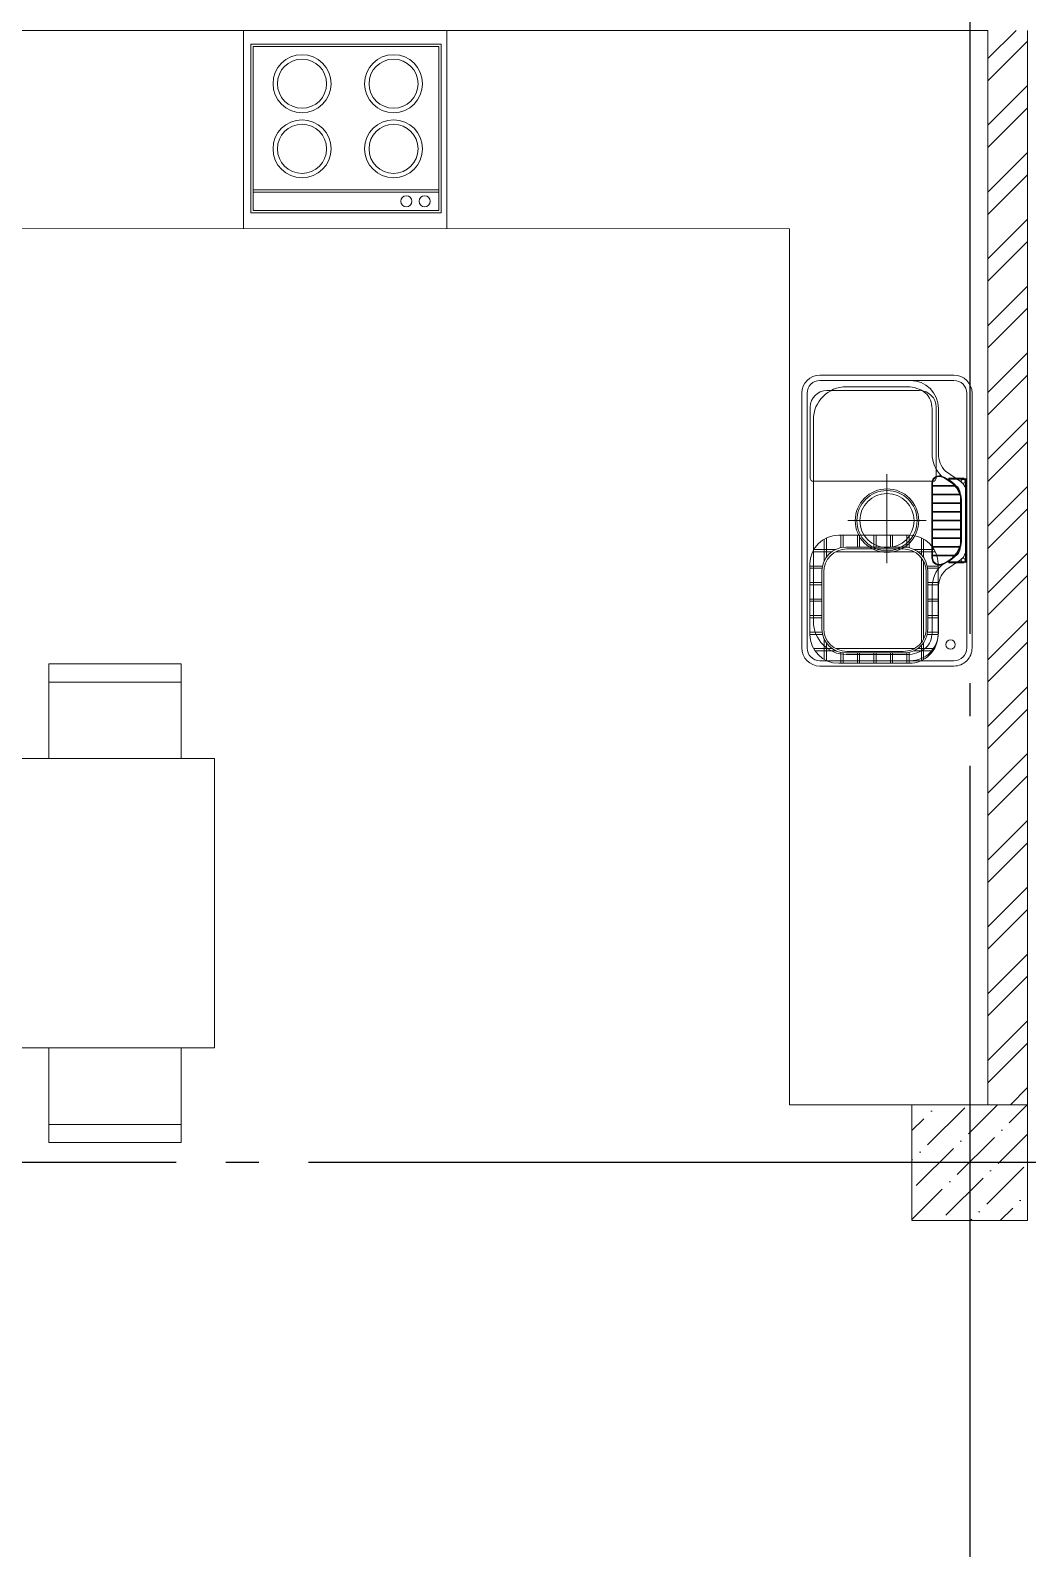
# Model space of a CAD drawing. Header units: millimetres. Extents: x 53645 to 137188, y 78097 to 135533.
# Drawn here: x 114836 to 117852, y 127054 to 131646 of the extents above; entities that cross this region are included whole.
import ezdxf

# ---------------------------------------------------------------- set-up
doc = ezdxf.new("R2010")
doc.units = ezdxf.units.MM
doc.linetypes.add('CONTI', pattern=[0])
doc.linetypes.add('GOST2.303 5', pattern=[24, 20, -1.5, 1, -1.5])
doc.layers.add('axis_dim', color=40, linetype='CONTI')
doc.layers.add('furniture', color=36, linetype='Continuous', lineweight=0)
doc.layers.add('Wall2', color=5, linetype='Continuous', lineweight=5)

# ---------------------------------------------------------------- blocks, each defined once
blk = doc.blocks.new('5566ry')
at = {"linetype": 'ByBlock', "lineweight": 9, "ltscale": 100}
h = blk.add_hatch(dxfattribs=at)
h.set_pattern_fill('ANSI36', color=0, scale=20, angle=0.1731020596280691, style=0)
h.set_pattern_definition([(45.17310205962806, (-320375.4296827945, 1443038.455312585), (33.30275391175018, 123.5796998171359), [158.7499999999999, -31.74999999999999, 0, -31.74999999999999])])
h.paths.add_polyline_path([(-320376.6381613091, 1443388.453487055), (-320026.6381613091, 1443388.453487055), (-320026.6381613091, 1443038.453487055), (-320376.6381613091, 1443038.453487055)])
at = {"color": 0, "linetype": 'ByBlock', "ltscale": 100}
blk.add_lwpolyline([(-320376.6381613091, 1443038.453487055), (-320026.6381613091, 1443038.453487055), (-320026.6381613091, 1443388.453487055), (-320376.6381613091, 1443388.453487055)], close=True, dxfattribs=at)

msp = doc.modelspace()

# ---------------------------------------------------------------- linework, layer by layer
at = {"layer": 'axis_dim', "linetype": 'GOST2.303 5', "lineweight": 25, "ltscale": 100}
for points in [[(117677.3086085216, 131821.3805435291), (117677.3086085216, 128221.3805435291)], [(117677.3086085216, 128221.3805435291), (113177.3086085216, 128221.3805435291)], [(123427.3115312023, 128221.3805435291), (117677.3086085216, 128221.3805435291)], [(117677.3086085216, 128221.3805435291), (117677.3086085216, 122821.3805435291)]]:
    msp.add_lwpolyline(points, dxfattribs=at)
at = {"layer": 'furniture'}
for p, q in [((115502.7026609945, 131604.7376601333), (115502.7026609945, 131094.7376601333)), ((115502.7026609945, 131604.7376601333), (116078.7026609945, 131604.7376601333)), ((115509.7026609945, 131597.7376601333), (115509.7026609945, 131101.7376601333)), ((115509.7026609945, 131597.7376601333), (116071.7026609945, 131597.7376601333)), ((116071.7026609945, 131597.7376601333), (116071.7026609945, 131101.7376601333)), ((116078.7026609945, 131604.7376601333), (116078.7026609945, 131094.7376601333)), ((115509.7026609945, 131164.0112601332), (116071.7026609945, 131164.0112601332)), ((115509.7026609945, 131157.0112601332), (116071.7026609945, 131157.0112601332)), ((115502.7026609945, 131094.7376601333), (116078.7026609945, 131094.7376601333)), ((115509.7026609945, 131101.7376601333), (116071.7026609945, 131101.7376601333)), ((117629.3397217192, 130603.4329068172), (117224.3397217192, 130603.4329064493)), ((117497.3397217332, 130587.4329066971), (117224.3397217332, 130587.4329064493)), ((117629.3397217332, 130587.4329068172), (117224.3397217332, 130587.4329064493)), ((117169.3397217686, 130548.4329063995), (117169.3397218477, 130461.0496734865)), ((117185.3397217686, 130548.4329064139), (117185.3397218477, 130461.049673501)), ((117185.3397217686, 130548.4329064139), (117185.3397218477, 130461.049673501)), ((117244.7740225712, 130556.7767269365), (117525.6923101446, 130556.7767271917)), ((117488.3397217509, 130568.4329066892), (117304.3397217509, 130568.432906522)), ((117668.3397218319, 130478.8978428482), (117668.3397217686, 130548.4329068526)), ((117684.3397218319, 130478.8978428627), (117684.3397217686, 130548.432906867)), ((117194.7740228115, 130292.3049352286), (117194.7740226168, 130506.7767268909)), ((117563.3397219343, 130366.386303579), (117563.3397218105, 130502.4329067571)), ((117575.6923101902, 130506.7767272368), (117575.6923103849, 130292.3049355746)), ((117582.3397219343, 130366.3863035962), (117582.3397218105, 130502.4329067744)), ((117668.3397223888, 129865.8161397651), (117668.3397218319, 130478.8978428482)), ((117684.3397223888, 129865.8161397795), (117684.3397218319, 130478.8978428627)), ((117169.3397218477, 130461.0496734865), (117169.3397223888, 129865.816139312)), ((117185.3397218477, 130461.049673501), (117185.3397223888, 129865.8161393265)), ((117185.3397218477, 130461.049673501), (117185.3397223888, 129865.8161393265)), ((117204.3397218412, 130468.4329064312), (117204.3397218477, 130461.0496735187)), ((117204.3397218477, 130461.0496735187), (117204.3397223888, 129865.8161393437)), ((117426.8397221187, 130163.4329066333), (117426.8397219902, 130304.3743599207)), ((117587.5033813952, 130298.6501666154), (117583.4633813961, 130298.6501666121)), ((117587.5033813952, 130298.6501666154), (117583.4633813961, 130298.6501666121)), ((117587.3267744877, 130296.6301666154), (117583.5761527777, 130296.6301666121)), ((117587.3267744877, 130296.6301666154), (117583.5761527777, 130296.6301666121)), ((117639.9726086514, 130265.0875430401), (117592.2127721938, 130298.1790715121)), ((117652.3828592211, 130279.6038822043), (117604.3892051134, 130312.8574167462)), ((117565.6923103942, 130282.3049355657), (117204.7740228208, 130282.3049352379)), ((117562.7847823998, 130273.4146821727), (117562.7847825991, 130054.2156510135)), ((117562.7847823998, 130273.4146821727), (117562.7847825991, 130054.2156510135)), ((117564.8047823994, 130273.4557472621), (117564.8047825996, 130054.1745859282)), ((117564.8047823994, 130273.4557472621), (117564.8047825996, 130054.1745859282)), ((117633.2743805027, 130269.8651666572), (117564.8047824031, 130269.8651665952)), ((117634.8901072763, 130267.8451666585), (117564.804782405, 130267.8451665952)), ((117660.7547823837, 130291.5801666822), (117614.2947823838, 130291.5801666403)), ((117614.2947823838, 130291.5801666403), (117614.2947823866, 130288.55016664)), ((117660.7547823837, 130291.5801666822), (117614.2947823838, 130291.5801666403)), ((117614.2947823838, 130291.5801666403), (117614.2947823866, 130288.55016664)), ((117614.2947823866, 130288.55016664), (117660.7547823865, 130288.5501666824)), ((117614.2947823866, 130288.55016664), (117660.7547823865, 130288.5501666824)), ((117664.7947823903, 130284.5101666861), (117664.7947826091, 130043.1201666859)), ((117664.7947823903, 130284.5101666861), (117664.7947826091, 130043.1201666859)), ((117667.8247826094, 130043.1201666887), (117667.8247823896, 130284.5101666889)), ((117667.8247826094, 130043.1201666887), (117667.8247823896, 130284.5101666889)), ((117647.5041559203, 130243.6051666704), (117564.8047824273, 130243.605166595)), ((117648.1027539851, 130241.5851666709), (117564.8047824292, 130241.585166595)), ((117650.6547824512, 130217.345166673), (117564.8047824515, 130217.3451665952)), ((117650.654782453, 130215.325166673), (117564.8047824534, 130215.3251665952)), ((117649.3397221895, 130085.557798516), (117649.339722048, 130240.8658719664)), ((117650.6547825573, 130099.7737107086), (117650.6547824418, 130227.8566226377)), ((117650.6547825573, 130099.7737107086), (117650.6547824418, 130227.8566226377)), ((117652.6747825578, 130099.6801666748), (117652.6747824414, 130227.9501666748)), ((117652.6747825578, 130099.6801666748), (117652.6747824414, 130227.9501666748)), ((117668.3397221895, 130085.5577985333), (117668.339722048, 130240.8658719841)), ((117308.6001708456, 130163.4329065257), (117545.079273391, 130163.4329067404)), ((117426.8397221187, 130163.4329066333), (117426.8397222361, 130034.3743599207)), ((117650.6547824744, 130191.0851666727), (117564.8047824748, 130191.085166595)), ((117650.6547824763, 130189.0651666732), (117564.8047824767, 130189.065166595)), ((117650.6547824986, 130164.825166673), (117564.804782499, 130164.8251665952)), ((117650.6547825005, 130162.8051666729), (117564.8047825009, 130162.8051665952)), ((117494.3549604904, 130119.4315120634), (117281.1749604907, 130119.4315118697)), ((117287.2999605252, 130081.5166794411), (117287.2999604907, 130119.4315118753)), ((117293.9649605243, 130082.6124386043), (117293.9649604907, 130119.4315118813)), ((117337.2999605233, 130083.0965119209), (117337.2999604907, 130119.4315119209)), ((117343.9649605233, 130083.096511927), (117343.9649604907, 130119.431511927)), ((117387.2999605233, 130083.0965119661), (117387.2999604907, 130119.4315119661)), ((117393.9649605233, 130083.0965119722), (117393.9649604907, 130119.4315119721)), ((117437.2999605233, 130083.0965120117), (117437.2999604907, 130119.4315120117)), ((117443.9649605233, 130083.0965120178), (117443.9649604907, 130119.4315120178)), ((117487.2999605242, 130082.5317974557), (117487.2999604907, 130119.4315120569)), ((117493.9649605252, 130081.3717408069), (117493.9649604907, 130119.4315120629)), ((117650.6547825238, 130137.5551666729), (117564.8047825232, 130137.5551665952)), ((117650.6547825247, 130135.5351666729), (117564.8047825251, 130135.5351665952)), ((117650.6547825471, 130111.2951666727), (117564.8047825474, 130111.2951665949)), ((117260.0977357723, 130069.4315118506), (117202.301644389, 130069.4315117984)), ((117271.3322353954, 130076.0965118609), (117205.8054144582, 130076.0965118013)), ((117237.2999605606, 130042.0642369646), (117237.299960501, 130107.5910579013)), ((117243.9649605504, 130053.2987365998), (117243.9649604982, 130111.0948279831)), ((117509.0092686242, 130069.4315120769), (117272.3346524466, 130069.4315118618)), ((117478.2999605233, 130083.096512049), (117302.2999605233, 130083.0965118888)), ((117475.9439605283, 130077.7645120467), (117305.3999605285, 130077.7645118917)), ((117569.7245066012, 130076.0965121319), (117509.2676856643, 130076.0965120769)), ((117573.2282766825, 130069.4315121351), (117520.5021852995, 130069.4315120871)), ((117531.5649605453, 130059.5407044734), (117531.5649604978, 130111.0948282439)), ((117537.2999605512, 130052.3639326664), (117537.299960501, 130108.1248129201)), ((117650.6547825489, 130109.2751666731), (117564.8047825493, 130109.2751665949)), ((117648.1027541267, 130085.0351666706), (117564.8047825707, 130085.0351665952)), ((117647.5041560665, 130083.0151666701), (117564.8047825726, 130083.0151665951)), ((117193.9649607627, 129819.0415117904), (117193.9649605699, 130032.2215117906)), ((117231.8797930092, 130026.096511825), (117193.9649605746, 130026.0965117906)), ((117230.7840338586, 130019.431511824), (117193.9649605811, 130019.4315117905)), ((117531.5649607847, 129795.3350788537), (117531.5649605537, 130050.1139453403)), ((117537.2999607766, 129804.2408411419), (117537.2999605615, 130041.2081830632)), ((117581.5649605751, 130026.0965121426), (117548.7201281408, 130026.0965121128)), ((117581.5649605816, 130019.4315121426), (117549.8158873044, 130019.4315121137)), ((117634.8901074663, 130058.7751666587), (117564.8047825949, 130058.7751665949)), ((117633.2743806955, 130056.7551666573), (117564.8047825968, 130056.7551665949)), ((117581.5649607633, 129819.0415121424), (117581.5649605695, 130032.2215121426)), ((117583.4633816401, 130028.9801666122), (117587.5033816401, 130028.9801666155)), ((117583.4633816401, 130028.9801666122), (117587.5033816401, 130028.9801666155)), ((117583.5761530189, 130031.0001666122), (117587.3267747298, 130031.0001666155)), ((117583.5761530189, 130031.0001666122), (117587.3267747298, 130031.0001666155)), ((117592.490770453, 130028.7714784053), (117639.8853011089, 130061.2404746209)), ((117604.5996068841, 130014.0359371747), (117652.2305951895, 130046.6669255537)), ((117660.7547826128, 130039.0801666822), (117614.2947826129, 130039.0801666403)), ((117614.2947826129, 130039.0801666403), (117614.2947826157, 130036.05016664)), ((117660.7547826128, 130039.0801666822), (117614.2947826129, 130039.0801666403)), ((117614.2947826129, 130039.0801666403), (117614.2947826157, 130036.05016664)), ((117614.2947826157, 130036.05016664), (117660.7547826156, 130036.0501666824)), ((117614.2947826157, 130036.05016664), (117660.7547826156, 130036.0501666824)), ((117230.2999606211, 129976.0965118236), (117193.9649606202, 129976.0965117906)), ((117230.2999607487, 129835.0965118236), (117230.2999605894, 130011.0965118236)), ((117235.6319607463, 129837.4525118284), (117235.6319605917, 130007.9965118282)), ((117545.7119607464, 129837.4525121101), (117545.7119605918, 130007.9965121099)), ((117550.2999607487, 129835.0965121142), (117550.2999605894, 130011.0965121142)), ((117581.5649606208, 129976.0965121426), (117550.2999606211, 129976.0965121142)), ((117230.2999606267, 129969.4315118236), (117193.9649606267, 129969.4315117905)), ((117581.5649606263, 129969.4315121426), (117550.2999606267, 129969.4315121142)), ((117563.3397224261, 129824.4329067571), (117563.3397223031, 129960.2958217673)), ((117582.3397224261, 129824.4329067744), (117582.3397223031, 129960.2958217846)), ((117230.2999606658, 129926.0965118236), (117193.9649606658, 129926.0965117906)), ((117230.2999606723, 129919.4315118236), (117193.9649606724, 129919.4315117905)), ((117581.5649606655, 129926.0965121426), (117550.2999606658, 129926.0965121142)), ((117581.564960672, 129919.4315121426), (117550.2999606723, 129919.4315121142)), ((117169.3397223888, 129865.816139312), (117169.339722468, 129778.4329063995)), ((117185.3397223888, 129865.8161393265), (117185.339722468, 129778.4329064139)), ((117185.3397223888, 129865.8161393265), (117185.339722468, 129778.4329064139)), ((117230.2999607114, 129876.0965118236), (117193.9649607115, 129876.0965117906)), ((117230.299960717, 129869.4315118236), (117193.9649607171, 129869.4315117905)), ((117204.3397223888, 129865.8161393437), (117204.3397223953, 129858.4329064312)), ((117581.5649607111, 129876.0965121426), (117550.2999607114, 129876.0965121142)), ((117581.5649607176, 129869.4315121426), (117550.299960717, 129869.4315121142)), ((117668.339722468, 129778.4329068526), (117668.3397223888, 129865.8161397651)), ((117684.339722468, 129778.432906867), (117684.3397223888, 129865.8161397795)), ((117230.8646753583, 129826.0965118241), (117193.9649607562, 129826.0965117906)), ((117232.0978012825, 129819.1072402872), (117195.100283964, 129819.1072402536)), ((117237.2999608316, 129743.6719657588), (117237.2999607766, 129804.1287866957)), ((117243.9649608344, 129740.1681956891), (117243.9649607869, 129792.8942870726)), ((117537.2999608325, 129743.1382112848), (117537.2999607859, 129793.8290915382)), ((117582.7002839636, 129819.1072406057), (117548.5021202438, 129819.1072405749)), ((117581.5649607567, 129826.0965121426), (117549.7352461558, 129826.0965121137)), ((117261.0325402379, 129776.0965118516), (117205.2716599846, 129776.0965118008)), ((117272.7684898827, 129769.4315118622), (117209.4502649218, 129769.431511805)), ((117509.1556317633, 129776.0965120769), (117272.188289842, 129776.0965118618)), ((117287.2999608427, 129731.8315118752), (117287.2999608129, 129764.6763443095)), ((117293.9649608419, 129731.8315118812), (117293.9649608139, 129763.5805851589)), ((117478.2999608139, 129763.096512049), (117302.2999608139, 129763.0965118888)), ((117304.3397224866, 129758.432906522), (117488.3397224866, 129758.4329066892)), ((117475.9439608095, 129767.6845120467), (117305.3999608098, 129767.6845118921)), ((117337.2999608427, 129731.8315119208), (117337.2999608139, 129763.0965119209)), ((117343.9649608419, 129731.8315119269), (117343.9649608139, 129763.096511927)), ((117387.2999608427, 129731.831511966), (117387.2999608139, 129763.0965119661)), ((117393.9649608419, 129731.831511972), (117393.9649608139, 129763.0965119722)), ((117437.2999608427, 129731.8315120116), (117437.2999608139, 129763.0965120117)), ((117443.9649608419, 129731.8315120177), (117443.9649608139, 129763.0965120178)), ((117487.2999608427, 129731.8315120568), (117487.2999608139, 129763.6612266582)), ((117493.9649608419, 129731.8315120628), (117493.964960813, 129764.8212833191)), ((117566.0796566945, 129769.4315121286), (117507.8314317329, 129769.4315120755)), ((117570.2582616195, 129776.0965121324), (117519.5673813665, 129776.0965120863)), ((117531.564960835, 129740.1681959504), (117531.5649607931, 129786.6523197205)), ((117224.3397225034, 129739.4329064493), (117497.3397225034, 129739.4329066971)), ((117224.3397225034, 129739.4329064493), (117629.3397225034, 129739.4329068172)), ((117224.3397225183, 129723.4329064493), (117629.3397225183, 129723.4329068172)), ((117494.3549608425, 129731.8315120633), (117281.1749608427, 129731.8315118696))]:
    msp.add_line(p, q, dxfattribs=at)
for points in [[(113452.3032931023, 131646.2133561744), (113452.3031651947, 131046.5550526072), (113952.3031651947, 131046.5550526072), (113952.3031651947, 131046.5550526072), (117132.3084913776, 131046.3812763298), (117132.3097490664, 128396.3389585657), (117732.3097490664, 128396.3389694969), (117732.3084804463, 131646.3805025987)], [(113692.3032240719, 129443.3504096763), (113692.3032240719, 128568.3504096763), (115392.758860664, 128568.3504096763), (115392.758860664, 129443.3504096763)]]:
    msp.add_lwpolyline(points, close=True, dxfattribs=at)
for points in [[(115480.3674954368, 131046.4447022383), (115480.3674954368, 131646.4447022393)], [(116095.3397559744, 131046.4447022383), (116095.3397559744, 131646.4447022393)], [(114892.5337320545, 129443.3504096763), (114892.5337320545, 129729.8302501289), (115292.5337320545, 129729.8302501289), (115292.5337320545, 129443.3504096763)], [(114892.5337320545, 129674.7684522758), (115292.5337320545, 129674.7684522758)], [(114892.5337320545, 128568.3504096763), (114892.5337320545, 128281.8705692238), (115292.5337320545, 128281.8705692238), (115292.5337320545, 128568.3504096763)], [(114892.5337320545, 128336.9323670769), (115292.5337320545, 128336.9323670769)]]:
    msp.add_lwpolyline(points, dxfattribs=at)
for centre, radius in [((117426.8397221187, 130163.4329066333), 96), ((117426.8397221187, 130163.4329066333), 91), ((117657.2488839556, 130282.2652652762), 6), ((117426.8397221187, 130163.4329066333), 82), ((117657.2488841716, 130044.1584052211), 6), ((117619.3397224587, 129788.4329068079), 14)]:
    msp.add_circle(centre, radius, dxfattribs=at)
for centre, radius, start, end in [((115657.8737363503, 131485.0428228408), 87.77903083265119, 0, 180), ((115657.8737363503, 131485.0428228408), 74.27903083265119, 0, 180), ((115934.7024363504, 131485.0428228408), 87.77903083265119, 0, 180), ((115934.7024363504, 131485.0428228408), 74.27903083265119, 0, 180), ((115657.8737363503, 131485.0428228408), 87.77903083265028, 180, 0), ((115657.8737363503, 131485.0428228408), 74.27903083265028, 180, 0), ((115934.7024363504, 131485.0428228408), 87.77903083265028, 180, 0), ((115934.7024363504, 131485.0428228408), 74.27903083265028, 180, 0), ((115657.8737363503, 131288.1041604089), 87.77903083265119, 0, 180), ((115657.8737363503, 131288.1041604089), 74.27903083265119, 0, 180), ((115934.7024363504, 131288.1041604089), 87.77903083265119, 0, 180), ((115934.7024363504, 131288.1041604089), 74.27903083265119, 0, 180), ((115657.8737363503, 131288.1041604089), 87.77903083265028, 180, 0), ((115657.8737363503, 131288.1041604089), 74.27903083265028, 180, 0), ((115934.7024363504, 131288.1041604089), 87.77903083265028, 180, 0), ((115934.7024363504, 131288.1041604089), 74.27903083265028, 180, 0), ((115973.3026940962, 131129.5112117687), 16.81167825504781, 0, 180), ((115973.3026940962, 131129.5112117687), 16.81167825504781, 180, 0), ((116028.8026940962, 131129.5112117687), 16.81167825504781, 0, 180), ((116028.8026940962, 131129.5112117687), 16.81167825504781, 180, 0), ((117224.3397217686, 130548.4329064493), 55, 90.00000005336085, 180.0000000533608), ((117224.3397217686, 130548.4329064493), 39, 90.00000005336085, 180.0000000533608), ((117224.3397217686, 130548.4329064493), 39, 90.00000005336085, 180.0000000533608), ((117497.3397218114, 130502.4329066971), 84.99999999953434, 5.336085289072462e-08, 90.00000005336085), ((117629.3397217686, 130548.4329068172), 55, 5.336085289072462e-08, 90.00000005336085), ((117629.3397217686, 130548.4329068172), 39.00000000046566, 5.336085289072462e-08, 90.00000005336085), ((117244.7740226168, 130506.7767269365), 50, 90.00000005336085, 180.0000000533608), ((117304.3397218412, 130468.432906522), 100, 90.00000005336085, 180.0000000533608), ((117488.3397218319, 130478.4329066892), 89.99999999989737, 51.97606969824415, 90.00000005336085), ((117525.6923101902, 130506.7767271917), 50, 5.336085289072462e-08, 90.00000005336085), ((117497.3397218105, 130502.4329066971), 66, 5.336085289072462e-08, 45.28155674915305), ((117658.3397219343, 130366.3863036656), 94.99999999994961, 180.0000000533608, 225.8872044076141), ((117658.3397219334, 130366.3863036656), 75.99999999967143, 180.0000000533608, 224.7752360968183), ((117586.2624642937, 130273.1422728142), 25.66101149732033, 96.26223887904828, 142.3992526666292), ((117586.2624642937, 130273.1422728142), 25.66101149732033, 96.26223887904828, 142.3992526666292), ((117586.2624642937, 130273.1422728142), 23.64101149729141, 96.52457130958759, 141.8787821291259), ((117586.2624642937, 130273.1422728142), 23.64101149729141, 96.52457130958759, 141.8787821291259), ((117568.6273033139, 130215.8677337193), 82.89897942364921, 8.31530176659414, 76.96363816118982), ((117568.6273033139, 130215.8677337193), 82.89897942364921, 8.31530176659414, 76.96363816118982), ((117568.6654618647, 130215.8977710512), 84.86946555691416, 8.164229476846415, 77.17561781891841), ((117568.6654618647, 130215.8977710512), 84.86946555691416, 8.164229476846415, 77.17561781891841), ((117204.7740228115, 130292.3049352379), 10, 180.0000000533608, 270.0000000533608), ((117595.5513191087, 130274.726595202), 32.79278950799457, 154.586643191699, 182.2927950349014), ((117595.5513191087, 130274.726595202), 32.79278950799457, 154.586643191699, 182.2927950349014), ((117595.5513191087, 130274.7265952025), 30.77278950795544, 154.9901890106343, 182.3668616991706), ((117595.5513191087, 130274.7265952025), 30.77278950795544, 154.9901890106343, 182.3668616991706), ((117565.6923103849, 130292.3049355657), 10, 270.0000000533608, 5.336085289072462e-08), ((117613.339722048, 130240.8658719342), 36, 5.336085289072462e-08, 42.28541371121177), ((117613.339722048, 130240.8658719333), 55.00000000046566, 5.336085289072462e-08, 44.77523609681838), ((117660.7547823902, 130284.5101666823), 7.069999999832362, 5.336085289072462e-08, 90.00000005336085), ((117660.7547823902, 130284.5101666823), 7.069999999832362, 5.336085289072462e-08, 90.00000005336085), ((117660.7547823902, 130284.5101666823), 4.040000000037253, 5.336085289072462e-08, 90.00000005336085), ((117660.7547823902, 130284.5101666823), 4.040000000037253, 5.336085289072462e-08, 90.00000005336085), ((117281.1749605699, 130032.2215118702), 87.21000000000001, 90.00000005336085, 180.0000000533608), ((117494.3549605696, 130032.2215120639), 87.21000000000001, 5.336085289072462e-08, 90.00000005336085), ((117302.2999605885, 130011.0965118893), 72, 90.00000005336085, 180.0000000533608), ((117305.3999605919, 130007.996511892), 69.76800000000001, 90.00000005336085, 180.0000000533608), ((117475.9439605916, 130007.9965120466), 69.76800000000001, 5.336085289072462e-08, 90.00000005336085), ((117478.2999605885, 130011.096512049), 72, 5.336085289072462e-08, 90.00000005336085), ((117568.6273034089, 130111.7625994776), 82.89897942351801, 283.036361948353, 351.6846983475444), ((117568.6273034089, 130111.7625994776), 82.89897942351801, 283.036361948353, 351.6846983475444), ((117568.6654619597, 130111.7325621466), 84.86946555714508, 282.8243822905543, 351.8357705821095), ((117568.6654619597, 130111.7325621466), 84.86946555714508, 282.8243822905543, 351.8357705821095), ((117613.3397221895, 130085.5577984834), 35.9999999996347, 317.5084692804561, 5.336085289072462e-08), ((117613.3397221895, 130085.5577984839), 54.99999999993983, 315.0000000382477, 5.336085289072462e-08), ((117595.5513193108, 130052.9037380438), 32.79278950772515, 177.7072050785664, 205.4133569333283), ((117595.5513193108, 130052.9037380438), 32.79278950772515, 177.7072050785664, 205.4133569333283), ((117658.3397223031, 129960.295821853), 95, 133.8797293648851, 180.0000000533608), ((117595.5513193108, 130052.9037380433), 30.77278950821058, 177.6331384009678, 205.0098111144142), ((117595.5513193108, 130052.9037380433), 30.77278950821058, 177.6331384009678, 205.0098111144142), ((117586.262464492, 130054.4880604148), 25.66101149727276, 217.6007474617812, 263.7377612283212), ((117586.262464492, 130054.4880604148), 25.66101149727276, 217.6007474617812, 263.7377612283212), ((117586.262464492, 130054.4880604153), 23.64101149743062, 218.1212179573553, 263.4754287709774), ((117586.262464492, 130054.4880604153), 23.64101149743062, 218.1212179573553, 263.4754287709774), ((117660.7547826091, 130043.1201666822), 4.040000000037253, 270.0000000533608, 5.336085289072462e-08), ((117660.7547826091, 130043.1201666822), 7.070000000065193, 270.0000000533608, 5.336085289072462e-08), ((117660.7547826091, 130043.1201666822), 4.040000000037253, 270.0000000533608, 5.336085289072462e-08), ((117660.7547826091, 130043.1201666822), 7.070000000065193, 270.0000000533608, 5.336085289072462e-08), ((117658.3397223031, 129960.2958218535), 76, 135.0000000382477, 180.0000000533608), ((117304.3397223953, 129858.432906522), 100, 180.0000000533608, 270.0000000533608), ((117305.3999607465, 129837.4525118922), 69.76800000000001, 180.0000000533608, 270.0000000533608), ((117475.9439607462, 129837.4525120468), 69.76800000000001, 270.0000000533608, 5.336085289072462e-08), ((117281.1749607627, 129819.04151187), 87.21000000000001, 180.0000000533608, 270.0000000533608), ((117302.2999607487, 129835.0965118893), 72, 180.0000000533608, 270.0000000533608), ((117478.2999607487, 129835.096512049), 72, 270.0000000533608, 5.336085289072462e-08), ((117494.3549607633, 129819.0415120633), 87.21000000000001, 270.0000000533608, 5.336085289072462e-08), ((117497.3397224261, 129824.4329066971), 85, 270.0000000533608, 5.336085289072462e-08), ((117497.3397224261, 129824.4329066971), 66.00000000005355, 314.7184433610962, 5.336085289072462e-08), ((117224.339722468, 129778.4329064493), 55, 180.0000000533608, 270.0000000533608), ((117224.339722468, 129778.4329064493), 39, 180.0000000533608, 270.0000000533608), ((117224.3397224689, 129778.4329064493), 39.00000000046566, 180.0000000533608, 270.0000000533608), ((117488.3397224046, 129848.4329066887), 89.99999999988358, 270.0000000533608, 308.0239304033279), ((117629.339722468, 129778.4329068172), 55, 270.0000000533608, 5.336085289072462e-08), ((117629.3397224689, 129778.4329068172), 39, 270.0000000533608, 5.336085289072462e-08)]:
    msp.add_arc(centre, radius, start, end, dxfattribs=at)
at = {"layer": 'Wall2', "ltscale": 100}
for points in [[(117732.3083535569, 131561.2025710163), (117817.4864517374, 131646.3806691967)], [(117732.3083535569, 128396.3805435291), (117732.3083535569, 131646.3806667446)], [(117852.3083535569, 131646.3806701992), (117852.3083535569, 128396.3805435291)], [(117732.3083535569, 131493.8506210163), (117852.3083535569, 131613.8506210163)], [(117732.3083535569, 131359.1468082922), (117852.3083535569, 131479.1468082922)], [(117732.3083535569, 131291.7948582922), (117852.3083535569, 131411.7948582922)], [(117732.3083535569, 131157.0910455682), (117852.3083535569, 131277.0910455682)], [(117732.3083535569, 131089.7390955682), (117852.3083535569, 131209.7390955682)], [(117732.3083535569, 130955.0352828441), (117852.3083535569, 131075.0352828441)], [(117732.3083535569, 130887.6833328441), (117852.3083535569, 131007.6833328441)], [(117732.3083535569, 130752.97952012), (117852.3083535569, 130872.97952012)], [(117732.3083535569, 130685.6275701201), (117852.3083535569, 130805.6275701201)], [(117732.3083535569, 130550.923757396), (117852.3083535569, 130670.923757396)], [(117732.3083535569, 130483.571807396), (117852.3083535569, 130603.571807396)], [(117732.3083535569, 130348.8679946719), (117852.3083535569, 130468.8679946719)], [(117732.3083535569, 130281.516044672), (117852.3083535569, 130401.516044672)], [(117732.3083535569, 130146.8122319479), (117852.3083535569, 130266.8122319479)], [(117732.3083535569, 130079.4602819479), (117852.3083535569, 130199.4602819479)], [(117732.3083535569, 129944.7564692239), (117852.3083535569, 130064.7564692239)], [(117732.3083535569, 129877.4045192238), (117852.3083535569, 129997.4045192238)], [(117732.3083535569, 129742.7007064998), (117852.3083535569, 129862.7007064998)], [(117732.3083535569, 129675.3487564998), (117852.3083535569, 129795.3487564998)], [(117732.3083535569, 129540.6449437757), (117852.3083535569, 129660.6449437757)], [(117732.3083535569, 129473.2929937757), (117852.3083535569, 129593.2929937757)], [(117732.3083535569, 129338.5891810517), (117852.3083535569, 129458.5891810517)], [(117732.3083535569, 129271.2372310517), (117852.3083535569, 129391.2372310517)], [(117732.3083535569, 129136.5334183276), (117852.3083535569, 129256.5334183276)], [(117732.3083535569, 129069.1814683276), (117852.3083535569, 129189.1814683276)], [(117732.3083535569, 128934.4776556036), (117852.3083535569, 129054.4776556036)], [(117732.3083535569, 128867.1257056036), (117852.3083535569, 128987.1257056036)], [(117732.3083535569, 128732.4218928795), (117852.3083535569, 128852.4218928795)], [(117732.3083535569, 128665.0699428795), (117852.3083535569, 128785.0699428795)], [(117732.3083535569, 128530.3661301555), (117852.3083535569, 128650.3661301555)], [(117732.3083535569, 128463.0141801555), (117852.3083535569, 128583.0141801554)], [(117800.3785296546, 128396.3805435291), (117852.3083535569, 128448.3103674314)], [(117852.3083535569, 128396.3805435291), (117732.3083535569, 128396.3805435291)]]:
    msp.add_lwpolyline(points, dxfattribs=at)

# ---------------------------------------------------------------- block references
at = {"layer": 'Wall2', "ltscale": 100, "xscale": -1, "rotation": 90.00000000000296}
msp.add_blockref('5566ry', (1560890.762095593, -191980.2576177058), dxfattribs=at)

doc.saveas('drawing.dxf')
